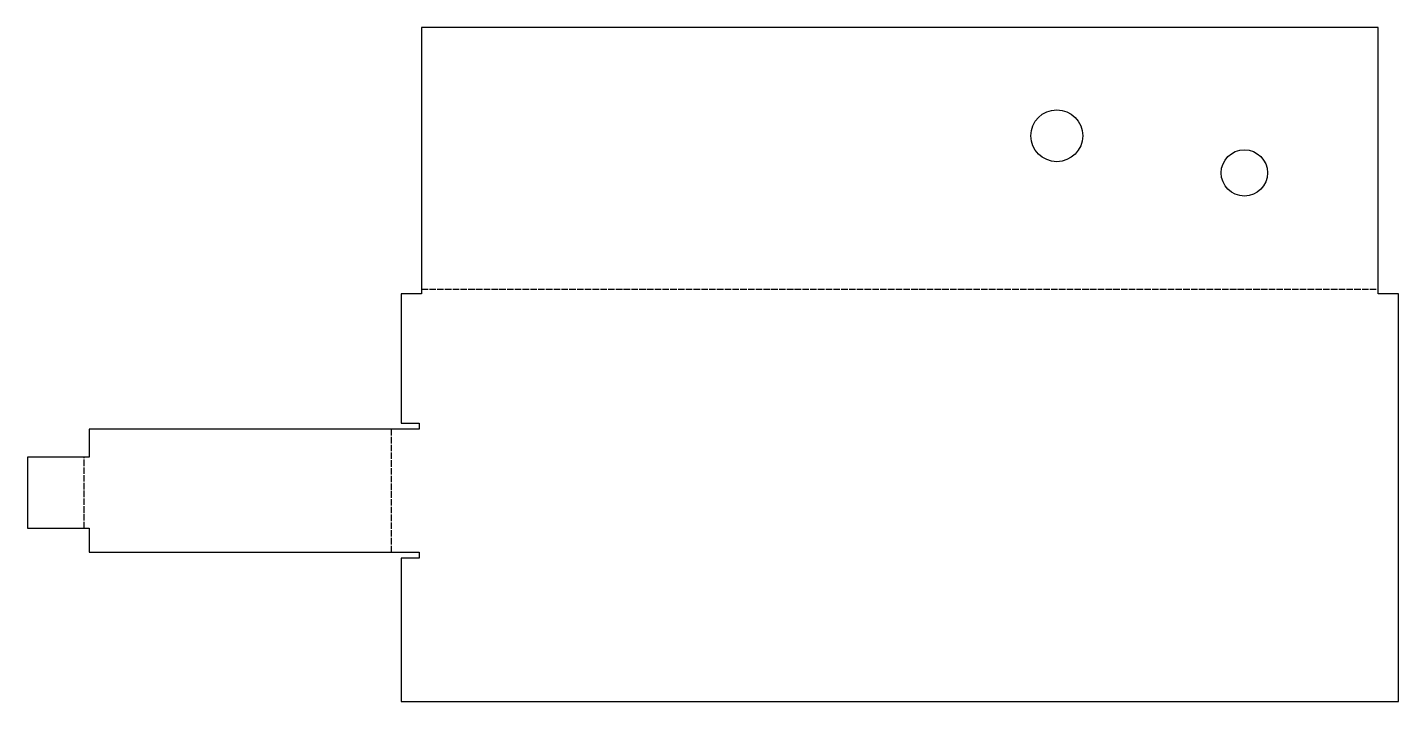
# Model space of a CAD drawing. Header units: millimetres. Extents: x -73 to 196, y 0 to 132.
import ezdxf

# ---------------------------------------------------------------- set-up
doc = ezdxf.new("R2010")
doc.units = ezdxf.units.MM
doc.linetypes.add('DASHED', pattern=[1.524, 1.27, -0.254])
doc.layers.add('BEND', color=7, linetype='Continuous')
doc.layers.add('CUT', color=7, linetype='Continuous')

msp = doc.modelspace()

# ---------------------------------------------------------------- linework, layer by layer
at = {"layer": 'BEND', "color": 3, "linetype": 'DASHED'}
for p, q in [((4, 80.92), (191.57, 80.92)), ((-1.88, 29.31), (-1.88, 53.43)), ((-62.13, 34.01), (-62.13, 47.95))]:
    msp.add_line(p, q, dxfattribs=at)
at = {"layer": 'CUT'}
for p, q in [((191.57, 132.25), (4, 132.25)), ((4, 132.25), (4, 79.97)), ((191.57, 79.97), (191.57, 132.25)), ((4, 79.97), (0, 79.97)), ((0, 79.97), (0, 54.63)), ((195.57, 79.97), (191.57, 79.97)), ((195.57, 0), (195.57, 79.97)), ((0, 54.63), (3.5, 54.63)), ((3.5, 54.63), (3.5, 53.43)), ((3.5, 53.43), (-61.19, 53.43)), ((-61.19, 53.43), (-61.19, 47.95)), ((-61.19, 47.95), (-73.29, 47.95)), ((-73.29, 47.95), (-73.29, 34.01)), ((-73.29, 34.01), (-61.19, 34.01)), ((-61.19, 34.01), (-61.19, 29.31)), ((-61.19, 29.31), (3.5, 29.31)), ((3.5, 28.11), (0, 28.11)), ((0, 28.11), (0, 0)), ((3.5, 29.31), (3.5, 28.11)), ((0, 0), (195.57, 0))]:
    msp.add_line(p, q, dxfattribs=at)
for centre, radius in [((128.56, 110.99), 5.08), ((165.33, 103.7), 4.54)]:
    msp.add_circle(centre, radius, dxfattribs=at)

doc.saveas('drawing.dxf')
